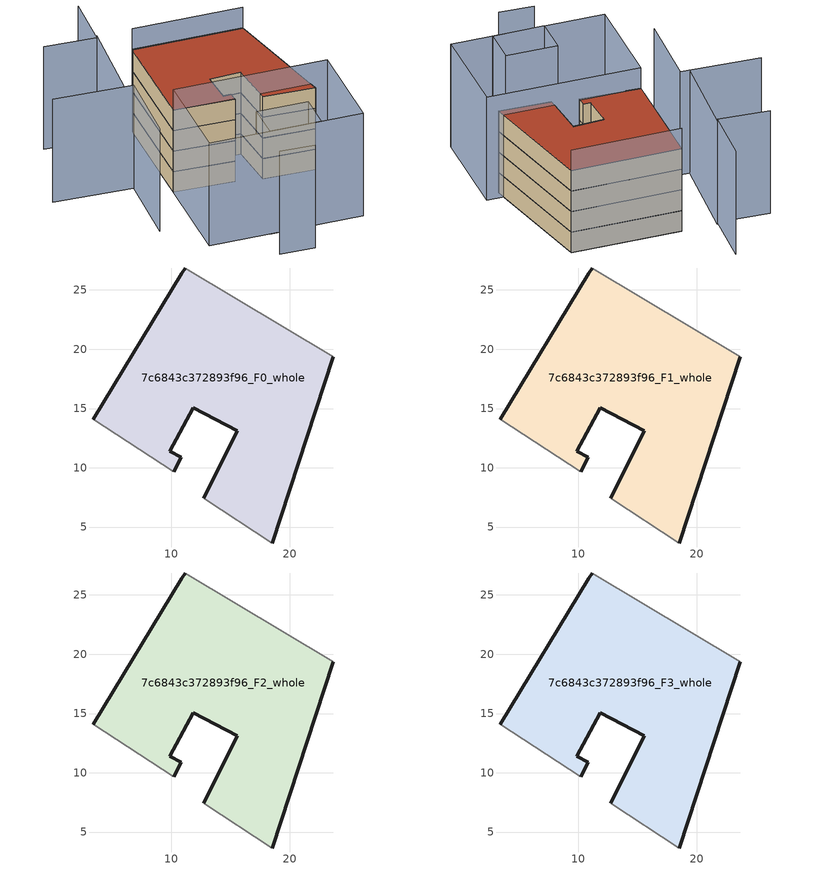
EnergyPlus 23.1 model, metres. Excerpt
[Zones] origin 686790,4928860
7c6843c372893f96_F0_whole
 floor ground (EU_floor_Construction): 18.52,3.66 23.67,19.36 11.2,26.86 10.88,26.39 3.42,14.09 10.2,9.67 10.84,10.88 9.89,11.38 11.84,15.05 15.55,13.12 12.76,7.42 z0
 wall outside (EU_wall_Construction): 3.42,14.09 10.88,26.39 11.2,26.86 / 23.67,19.36 18.52,3.66 / 12.76,7.42 15.55,13.12 11.84,15.05 9.89,11.38 10.84,10.88 10.2,9.67 z0:3
 wall adiabatic (EU_wall_Construction): 11.2,26.86 23.67,19.36 / 18.52,3.66 12.76,7.42 / 10.2,9.67 3.42,14.09 z0:3
7c6843c372893f96_F1_whole
 floor to 7c6843c372893f96_F0_whole (EU_floor_Construction): 18.52,3.66 23.67,19.36 11.2,26.86 10.88,26.39 3.42,14.09 10.2,9.67 10.84,10.88 9.89,11.38 11.84,15.05 15.55,13.12 12.76,7.42 z3
 wall outside (EU_wall_Construction): 3.42,14.09 10.88,26.39 11.2,26.86 / 23.67,19.36 18.52,3.66 / 12.76,7.42 15.55,13.12 11.84,15.05 9.89,11.38 10.84,10.88 10.2,9.67 z3:6
 wall adiabatic (EU_wall_Construction): 11.2,26.86 23.67,19.36 / 18.52,3.66 12.76,7.42 / 10.2,9.67 3.42,14.09 z3:6
7c6843c372893f96_F2_whole
 floor to 7c6843c372893f96_F1_whole (EU_floor_Construction): 18.52,3.66 23.67,19.36 11.2,26.86 10.88,26.39 3.42,14.09 10.2,9.67 10.84,10.88 9.89,11.38 11.84,15.05 15.55,13.12 12.76,7.42 z6
 wall outside (EU_wall_Construction): 3.42,14.09 10.88,26.39 11.2,26.86 / 23.67,19.36 18.52,3.66 / 12.76,7.42 15.55,13.12 11.84,15.05 9.89,11.38 10.84,10.88 10.2,9.67 z6:9
 wall adiabatic (EU_wall_Construction): 11.2,26.86 23.67,19.36 / 18.52,3.66 12.76,7.42 / 10.2,9.67 3.42,14.09 z6:9
7c6843c372893f96_F3_whole
 floor to 7c6843c372893f96_F2_whole (EU_floor_Construction): 18.52,3.66 23.67,19.36 11.2,26.86 10.88,26.39 3.42,14.09 10.2,9.67 10.84,10.88 9.89,11.38 11.84,15.05 15.55,13.12 12.76,7.42 z9
 wall outside (EU_wall_Construction): 3.42,14.09 10.88,26.39 11.2,26.86 / 23.67,19.36 18.52,3.66 / 12.76,7.42 15.55,13.12 11.84,15.05 9.89,11.38 10.84,10.88 10.2,9.67 z9:12
 wall adiabatic (EU_wall_Construction): 11.2,26.86 23.67,19.36 / 18.52,3.66 12.76,7.42 / 10.2,9.67 3.42,14.09 z9:12
 roof outside (EU_roof_Construction): 23.67,19.36 18.52,3.66 12.76,7.42 15.55,13.12 11.84,15.05 9.89,11.38 10.84,10.88 10.2,9.67 3.42,14.09 10.88,26.39 11.2,26.86 z12
shading: 0.59,-5.07 4.45,-7.6 / -7.64,24.28 1.16,18.49 / 1.16,18.49 -4.61,9.71 / 23.67,19.36 11.2,26.86 / 11.16,35.36 6.87,28.95 / 6.87,28.95 1.13,32.79 / 7.2,29.24 0.18,19.23 / 3.41,-1.21 5.93,2.94 / 5.93,2.94 11.76,-0.6 / 11.76,-0.6 9.24,-4.75 / 9.24,-4.75 3.41,-1.21 / -3.38,2.9 3.42,14.1 / 3.42,14.1 20.74,3.58 / 20.74,3.58 13.94,-7.62 / 13.94,-7.62 -3.38,2.9 z0:15
[Building]
EU S2 Campaign: North Axis=0; Terrain=City; Solar Distribution=FullExterior
[Site:Location]
Bologna: Latitude=44.5; Longitude=11.25; Time Zone=1; Elevation=37
[SizingPeriod:WeatherFileDays]
AnnualSizingPeriod: Begin Month=1; Begin Day of Month=1; End Month=12; End Day of Month=31; Day of Week for Start Day=Monday; Use Weather File Daylight Saving Period=No; Use Weather File Rain and Snow Indicators=No
[MATERIAL]
EU_InternalMass_Material: Roughness=MediumRough; Thickness=0.1; Conductivity=1; Density=1800; Specific Heat=900; Thermal Absorptance=0.9; Solar Absorptance=0.7; Visible Absorptance=0.7
[MATERIAL:NOMASS] Roughness=MediumRough; Thermal Absorptance=0.9; Solar Absorptance=0.7; Visible Absorptance=0.7
Name | Thermal Resistance
EU_wall_NoMass | 0.937881
EU_roof_NoMass | 0.548572
EU_floor_NoMass | 0.71348
[CONSTRUCTION]
EU_wall_Construction: EU_wall_NoMass
EU_roof_Construction: EU_roof_NoMass
EU_floor_Construction: EU_floor_NoMass
EU_InternalMass_Construction: EU_InternalMass_Material
[ZONE] Type=1; Multiplier=1; Ceiling Height=autocalculate; Floor Area=autocalculate; Part of Total Floor Area=Yes
Name | Volume
7c6843c372893f96_F0_whole | 691.632
7c6843c372893f96_F1_whole; 7c6843c372893f96_F2_whole; 7c6843c372893f96_F3_whole | 691.63
[INTERNALMASS] Construction=EU_InternalMass_Construction; Surface Area=230.544
Name | Zone or ZoneList
7c6843c372893f96_F0_whole_EU_InternalMass | 7c6843c372893f96_F0_whole
7c6843c372893f96_F1_whole_EU_InternalMass | 7c6843c372893f96_F1_whole
7c6843c372893f96_F2_whole_EU_InternalMass | 7c6843c372893f96_F2_whole
7c6843c372893f96_F3_whole_EU_InternalMass | 7c6843c372893f96_F3_whole
[OTHEREQUIPMENT] Fuel Type=Electricity; Design Level Calculation Method=Watts/Area; Power per Zone Floor Area=1; Fraction Latent=0; Fraction Radiant=0; Fraction Lost=0; Carbon Dioxide Generation Rate=0; EndUse Subcategory=EU_Step8_InternalGains
Name | Zone or ZoneList or Space or SpaceList | Schedule
EU_Step8_InternalGain_7c6843c372893f96_F0_whole_f000 | 7c6843c372893f96_F0_whole | EU_Step8_GainSchedule_7c6843c372893f96_F0_whole_f000
EU_Step8_InternalGain_7c6843c372893f96_F1_whole_f000 | 7c6843c372893f96_F1_whole | EU_Step8_GainSchedule_7c6843c372893f96_F1_whole_f000
EU_Step8_InternalGain_7c6843c372893f96_F2_whole_f000 | 7c6843c372893f96_F2_whole | EU_Step8_GainSchedule_7c6843c372893f96_F2_whole_f000
EU_Step8_InternalGain_7c6843c372893f96_F3_whole_f000 | 7c6843c372893f96_F3_whole | EU_Step8_GainSchedule_7c6843c372893f96_F3_whole_f000
[ZONEVENTILATION:DESIGNFLOWRATE] Schedule=EU_AlwaysOn; Design Flow Rate Calculation Method=AirChanges/Hour; Air Changes per Hour=0.687892; Ventilation Type=Natural; Fan Pressure Rise=0; Fan Total Efficiency=1; Constant Term Coefficient=1; Temperature Term Coefficient=0; Velocity Term Coefficient=0; Velocity Squared Term Coefficient=0; Minimum Indoor Temperature=-100; Maximum Indoor Temperature=100; Delta Temperature=-100; Minimum Outdoor Temperature=-100; Maximum Outdoor Temperature=100; Maximum Wind Speed=40
Name | Zone or ZoneList or Space or SpaceList
EU_ConstantAir_7c6843c372893f96_F0_whole | 7c6843c372893f96_F0_whole
EU_ConstantAir_7c6843c372893f96_F1_whole | 7c6843c372893f96_F1_whole
EU_ConstantAir_7c6843c372893f96_F2_whole | 7c6843c372893f96_F2_whole
EU_ConstantAir_7c6843c372893f96_F3_whole | 7c6843c372893f96_F3_whole
[HVACTEMPLATE:THERMOSTAT] Constant Heating Setpoint=20; Constant Cooling Setpoint=50
EU_HeatOnly_7c6843c372893f96_F0_whole; EU_HeatOnly_7c6843c372893f96_F1_whole; EU_HeatOnly_7c6843c372893f96_F2_whole; EU_HeatOnly_7c6843c372893f96_F3_whole
[HVACTEMPLATE:ZONE:IDEALLOADSAIRSYSTEM] System Availability Schedule=EU_AlwaysOn; Maximum Heating Supply Air Temperature=50; Minimum Cooling Supply Air Temperature=13; Maximum Heating Supply Air Humidity Ratio=0.0156; Minimum Cooling Supply Air Humidity Ratio=0.0077; Heating Limit=NoLimit; Cooling Limit=NoLimit; Heating Availability Schedule=EU_AlwaysOn; Cooling Availability Schedule=EU_CoolingOff; Dehumidification Control Type=ConstantSensibleHeatRatio; Cooling Sensible Heat Ratio=0.7; Dehumidification Setpoint=60; Humidification Control Type=None; Humidification Setpoint=30; Outdoor Air Method=None; Outdoor Air Flow Rate per Person=0.00944; Outdoor Air Flow Rate per Zone Floor Area=0; Outdoor Air Flow Rate per Zone=0; Demand Controlled Ventilation Type=None; Outdoor Air Economizer Type=NoEconomizer; Heat Recovery Type=None; Sensible Heat Recovery Effectiveness=0.7; Latent Heat Recovery Effectiveness=0.65
Name | Template Thermostat
7c6843c372893f96_F0_whole | EU_HeatOnly_7c6843c372893f96_F0_whole
7c6843c372893f96_F1_whole | EU_HeatOnly_7c6843c372893f96_F1_whole
7c6843c372893f96_F2_whole | EU_HeatOnly_7c6843c372893f96_F2_whole
7c6843c372893f96_F3_whole | EU_HeatOnly_7c6843c372893f96_F3_whole
[SIZING:ZONE] Zone Cooling Design Supply Air Temperature Input Method=SupplyAirTemperature; Zone Cooling Design Supply Air Temperature=13; Zone Heating Design Supply Air Temperature Input Method=SupplyAirTemperature; Zone Heating Design Supply Air Temperature=50; Zone Cooling Design Supply Air Humidity Ratio=0.008; Zone Heating Design Supply Air Humidity Ratio=0.008; Cooling Design Air Flow Method=DesignDay; Cooling Design Air Flow Rate=0; Cooling Minimum Air Flow per Zone Floor Area=0.000762; Cooling Minimum Air Flow=0; Cooling Minimum Air Flow Fraction=0.2; Heating Design Air Flow Method=DesignDay; Heating Design Air Flow Rate=0; Heating Maximum Air Flow per Zone Floor Area=0.002032; Heating Maximum Air Flow=0.141576; Heating Maximum Air Flow Fraction=0.3; Account for Dedicated Outdoor Air System=No; Dedicated Outdoor Air System Control Strategy=NeutralSupplyAir; Dedicated Outdoor Air Low Setpoint Temperature for Design=autosize; Dedicated Outdoor Air High Setpoint Temperature for Design=autosize; Zone Load Sizing Method=Sensible Load Only No Latent Load; Zone Latent Cooling Design Supply Air Humidity Ratio Input Method=HumidityRatioDifference; Zone Cooling Design Supply Air Humidity Ratio Difference=0.005; Zone Latent Heating Design Supply Air Humidity Ratio Input Method=HumidityRatioDifference; Zone Humidification Design Supply Air Humidity Ratio Difference=0.005
7c6843c372893f96_F0_whole; 7c6843c372893f96_F1_whole; 7c6843c372893f96_F2_whole; 7c6843c372893f96_F3_whole
[SCHEDULE:CONSTANT]
Name | Hourly Value
EU_AlwaysOn | 1
EU_CoolingOff | 0
[SCHEDULE:FILE] Column Number=1; Rows to Skip at Top=0; Number of Hours of Data=8760; Column Separator=Comma; Interpolate to Timestep=No; Minutes per Item=60; Adjust Schedule for Daylight Savings=Yes
Name | File
EU_Step8_GainSchedule_7c6843c372893f96_F0_whole_f000 | ../../schedules/7c6843c372893f96/7c6843c372893f96_F0_whole_f000_gain.csv
EU_Step8_GainSchedule_7c6843c372893f96_F1_whole_f000 | ../../schedules/7c6843c372893f96/7c6843c372893f96_F1_whole_f000_gain.csv
EU_Step8_GainSchedule_7c6843c372893f96_F2_whole_f000 | ../../schedules/7c6843c372893f96/7c6843c372893f96_F2_whole_f000_gain.csv
EU_Step8_GainSchedule_7c6843c372893f96_F3_whole_f000 | ../../schedules/7c6843c372893f96/7c6843c372893f96_F3_whole_f000_gain.csv
